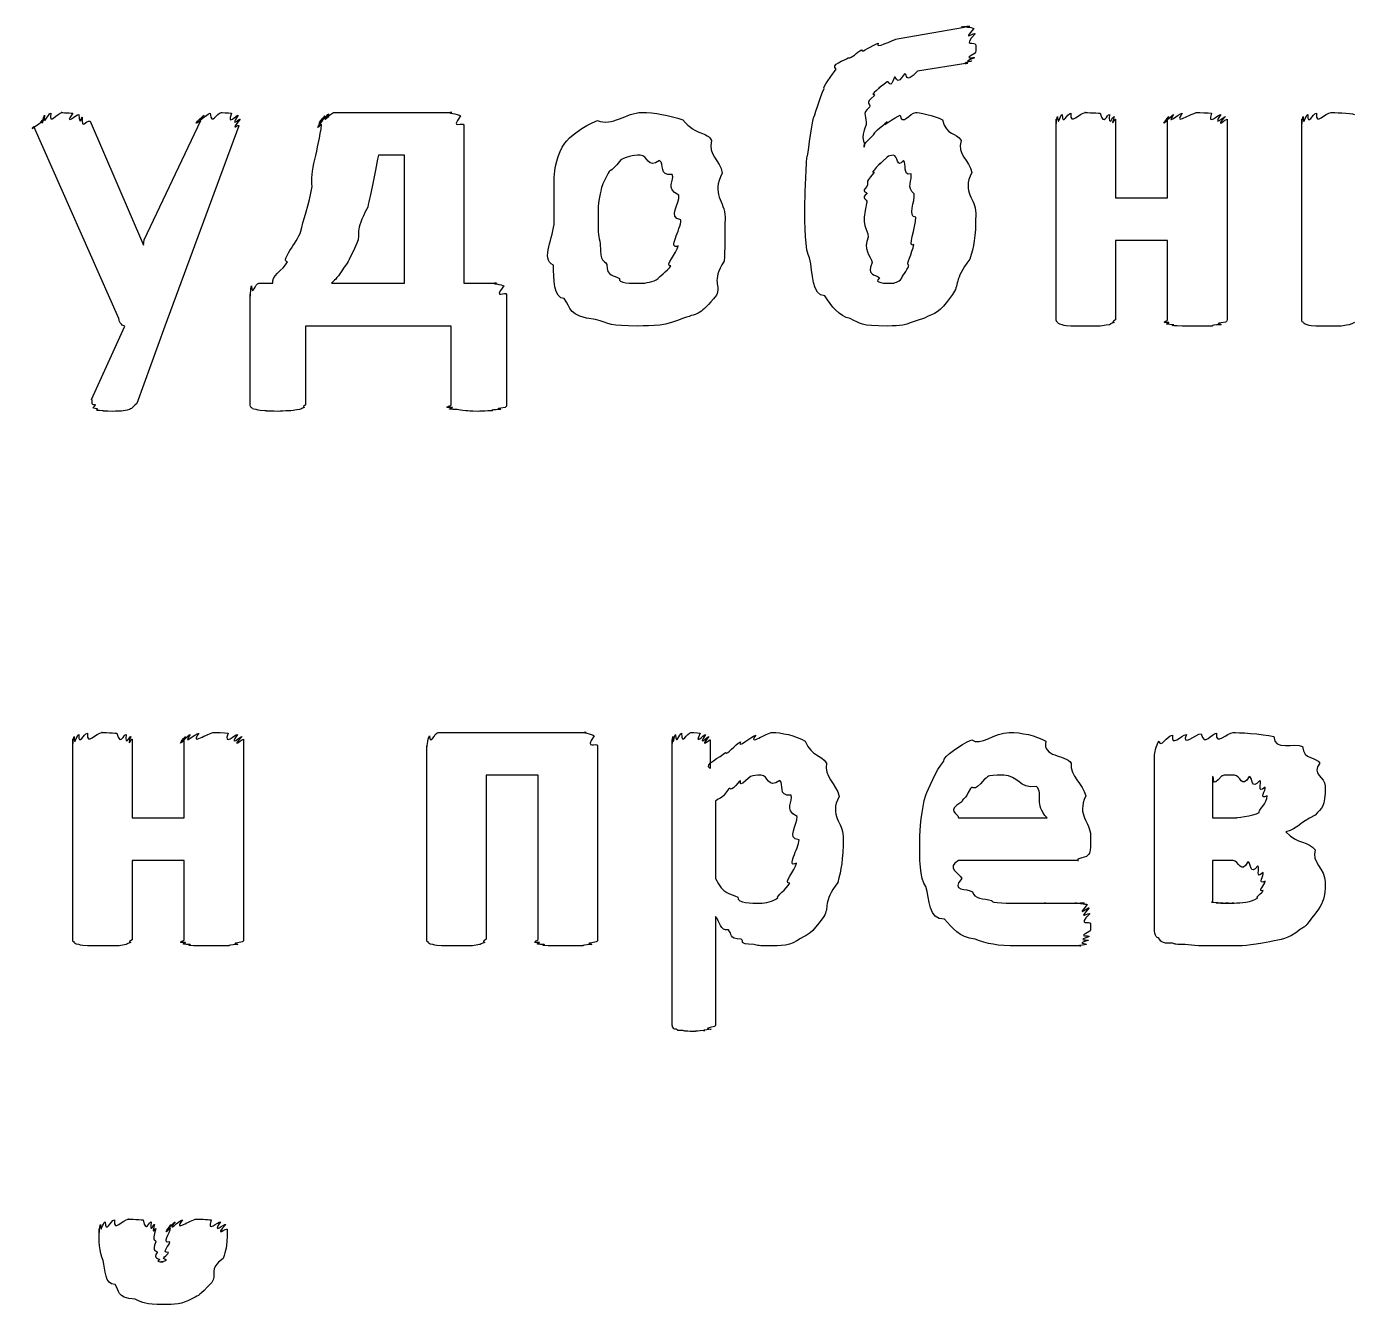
# Model space of a CAD drawing. Header units: millimetres. Extents: x 25 to 190, y 204 to 253.
# Drawn here: x 77.37 to 88.3, y 216.66 to 227.22 of the extents above; entities that cross this region are included whole.
import ezdxf

# ---------------------------------------------------------------- set-up
doc = ezdxf.new("R2010")
doc.units = ezdxf.units.MM
doc.layers.get('0').update_dxf_attribs({"linetype": 'CONTINUOUS'})

msp = doc.modelspace()

# ---------------------------------------------------------------- linework, layer by layer
at = {"color": 0}
for p, q in [((84.5799, 227.116), (85.12, 227.21)), ((85.1475, 226.912), (84.734, 226.846)), ((79.9098, 226.504), (80.8852, 226.504)), ((85.8781, 224.795), (85.8781, 226.449)), ((86.3685, 226.449), (86.3685, 225.799)), ((86.7985, 225.799), (86.7985, 226.449)), ((87.2892, 226.449), (87.2892, 224.795)), ((87.9066, 224.795), (87.9066, 226.449)), ((78.1346, 224.801), (77.4347, 226.388)), ((77.8979, 226.432), (78.3389, 225.407)), ((78.3442, 225.451), (78.8127, 226.438)), ((79.127, 226.394), (78.5153, 224.74)), ((80.9847, 226.399), (80.9847, 225.093)), ((80.494, 226.151), (80.2792, 226.151)), ((80.494, 225.093), (80.494, 226.151)), ((86.3685, 225.799), (86.7985, 225.799)), ((82.7786, 225.617), (82.7786, 225.617)), ((83.1427, 225.638), (83.1427, 225.638)), ((84.7178, 225.638), (84.7178, 225.638)), ((85.2138, 225.672), (85.2138, 225.672)), ((78.3389, 225.407), (78.3442, 225.451)), ((86.7985, 225.446), (86.3685, 225.446)), ((86.3685, 225.446), (86.3685, 224.79)), ((86.7985, 224.79), (86.7985, 225.446)), ((79.2925, 225.093), (79.4082, 225.093)), ((79.8932, 225.093), (80.494, 225.093)), ((80.9847, 225.093), (81.2546, 225.093)), ((79.2208, 224.095), (79.2208, 224.999)), ((81.3375, 224.999), (81.3375, 224.095)), ((77.9089, 224.134), (78.1844, 224.74)), ((78.5153, 224.74), (78.2835, 224.101)), ((80.88, 224.74), (79.678, 224.74)), ((79.678, 224.74), (79.678, 224.09)), ((80.88, 224.09), (80.88, 224.74)), ((77.7543, 219.673), (77.7543, 221.327)), ((78.2451, 221.327), (78.2451, 220.676)), ((78.6751, 220.676), (78.6751, 221.327)), ((79.1655, 221.327), (79.1655, 219.673)), ((80.7724, 221.382), (81.9961, 221.382)), ((82.707, 218.973), (82.707, 221.321)), ((83.0213, 221.321), (83.0213, 221.084)), ((80.6785, 219.673), (80.6785, 221.272)), ((82.0896, 221.272), (82.0896, 219.673)), ((86.6895, 219.8), (86.6895, 221.2)), ((81.5993, 221.029), (81.1692, 221.029)), ((81.1692, 221.029), (81.1692, 219.673)), ((81.5993, 219.673), (81.5993, 221.029)), ((87.1693, 221.018), (87.1693, 220.676)), ((83.0654, 220.814), (83.0654, 220.175)), ((87.6212, 220.858), (87.6212, 220.858)), ((78.2451, 220.676), (78.6751, 220.676)), ((85.0706, 220.676), (85.8037, 220.676)), ((87.1693, 220.676), (87.3675, 220.676)), ((83.7544, 220.494), (83.7544, 220.494)), ((84.1181, 220.522), (84.1181, 220.522)), ((86.1617, 220.527), (86.1617, 220.467)), ((78.6751, 220.323), (78.2451, 220.323)), ((78.2451, 220.323), (78.2451, 219.668)), ((78.6751, 219.668), (78.6751, 220.323)), ((86.057, 220.323), (85.0706, 220.323)), ((87.34, 220.323), (87.1693, 220.323)), ((87.1693, 220.323), (87.1693, 219.982)), ((87.6046, 220.153), (87.6046, 220.153)), ((88.1006, 220.147), (88.1006, 220.147)), ((83.0654, 219.861), (83.0654, 218.973)), ((79.0303, 217.278), (79.0303, 217.278))]:
    msp.add_line(p, q, dxfattribs=at)
for points in [[(85.12, 227.21), (85.0512, 227.212), (85.1531, 227.215), (85.1641, 227.215)], [(85.1641, 227.215), (85.0773, 227.212), (85.1888, 227.21), (85.1972, 227.198)], [(84.4091, 227.077), (84.376, 227.018), (84.5164, 227.105), (84.5799, 227.116)], [(85.1972, 227.198), (85.0925, 227.077), (85.2082, 227.177), (85.2082, 227.154)], [(85.2082, 227.154), (85.0953, 227.033), (85.2138, 227.101), (85.2138, 227.061)], [(84.1608, 226.956), (84.1911, 226.948), (84.2299, 227.003), (84.2712, 227.022)], [(84.2712, 227.022), (84.2726, 226.989), (84.3566, 227.062), (84.4091, 227.077)], [(85.2082, 226.995), (85.0925, 226.934), (85.2054, 226.967), (85.2029, 226.956)], [(85.2138, 227.061), (85.2138, 226.967), (85.211, 227.013), (85.2082, 226.995)], [(84.0617, 226.862), (84.008, 226.901), (84.128, 226.934), (84.1608, 226.956)], [(85.1807, 226.929), (85.0664, 226.897), (85.1613, 226.915), (85.1475, 226.912)], [(85.2029, 226.956), (85.0844, 226.912), (85.1916, 226.935), (85.1807, 226.929)], [(83.9625, 226.702), (83.9417, 226.702), (84.0285, 226.821), (84.0617, 226.862)], [(84.5414, 226.796), (84.5083, 226.687), (84.4984, 226.771), (84.4808, 226.757)], [(84.624, 226.824), (84.5552, 226.709), (84.5661, 226.807), (84.5414, 226.796)], [(84.734, 226.846), (84.6183, 226.725), (84.6571, 226.83), (84.624, 226.824)], [(83.8743, 226.46), (83.8757, 226.452), (83.9294, 226.636), (83.9625, 226.702)], [(84.4254, 226.713), (84.3167, 226.625), (84.3897, 226.671), (84.376, 226.642)], [(84.4808, 226.757), (84.3538, 226.661), (84.4434, 226.731), (84.4254, 226.713)], [(84.376, 226.642), (84.2878, 226.57), (84.3485, 226.584), (84.3372, 226.548)], [(77.4347, 226.388), (77.3726, 226.334), (77.512, 226.434), (77.512, 226.449)], [(77.512, 226.449), (77.4898, 226.363), (77.5148, 226.474), (77.5229, 226.482)], [(77.5229, 226.482), (77.5077, 226.379), (77.5504, 226.494), (77.5727, 226.499)], [(77.5727, 226.499), (77.5561, 226.386), (77.6291, 226.504), (77.6661, 226.504)], [(77.6661, 226.504), (77.6291, 226.504), (77.7325, 226.501), (77.7543, 226.499)], [(77.7543, 226.499), (77.6732, 226.383), (77.7931, 226.494), (77.8041, 226.488)], [(77.8041, 226.488), (77.8164, 226.372), (77.8274, 226.476), (77.8316, 226.465)], [(77.8316, 226.465), (77.8274, 226.352), (77.8605, 226.446), (77.8979, 226.432)], [(78.8127, 226.438), (78.7164, 226.368), (78.8293, 226.478), (78.8402, 226.482)], [(78.8402, 226.482), (78.7382, 226.379), (78.8681, 226.494), (78.8899, 226.499)], [(78.8899, 226.499), (78.9009, 226.386), (78.9421, 226.504), (78.9838, 226.504)], [(78.9838, 226.504), (78.9739, 226.504), (79.0444, 226.501), (79.0663, 226.499)], [(79.0663, 226.499), (79.0222, 226.379), (79.1104, 226.489), (79.1214, 226.482)], [(79.1214, 226.482), (79.0444, 226.363), (79.1379, 226.463), (79.1379, 226.449)], [(79.1379, 226.449), (79.0444, 226.334), (79.1337, 226.416), (79.127, 226.394)], [(79.8216, 226.443), (79.7415, 226.361), (79.8297, 226.468), (79.8382, 226.476)], [(79.8382, 226.476), (79.7609, 226.374), (79.8601, 226.489), (79.871, 226.493)], [(79.871, 226.493), (79.7828, 226.386), (79.8946, 226.504), (79.9098, 226.504)], [(80.8852, 226.504), (80.8302, 226.504), (80.9378, 226.494), (80.9569, 226.476)], [(80.9569, 226.476), (80.8662, 226.352), (80.9847, 226.435), (80.9847, 226.399)], [(82.0896, 226.438), (82.2082, 226.386), (82.3323, 226.504), (82.4537, 226.504)], [(82.4537, 226.504), (82.5609, 226.504), (82.6809, 226.483), (82.7952, 226.443)], [(83.8193, 226.135), (83.8274, 226.143), (83.8521, 226.363), (83.8743, 226.46)], [(84.3372, 226.548), (84.2656, 226.496), (84.3167, 226.463), (84.3097, 226.405)], [(84.4808, 226.427), (84.4091, 226.361), (84.5538, 226.471), (84.5908, 226.482)], [(84.5908, 226.482), (84.6032, 226.386), (84.6737, 226.504), (84.7178, 226.504)], [(84.7178, 226.504), (84.7316, 226.504), (84.8748, 226.483), (84.9383, 226.443)], [(85.8781, 226.449), (85.8781, 226.357), (85.8806, 226.463), (85.889, 226.471)], [(85.889, 226.471), (85.8919, 226.372), (85.9084, 226.483), (85.9275, 226.488)], [(85.9275, 226.488), (85.9289, 226.383), (85.9688, 226.499), (85.9991, 226.499)], [(85.9991, 226.499), (85.991, 226.386), (86.0721, 226.504), (86.1205, 226.504)], [(86.1205, 226.504), (86.0901, 226.504), (86.2115, 226.501), (86.2418, 226.499)], [(86.2418, 226.499), (86.2707, 226.383), (86.2997, 226.494), (86.3191, 226.488)], [(86.3191, 226.488), (86.3078, 226.372), (86.3494, 226.478), (86.3575, 226.471)], [(86.3575, 226.471), (86.3215, 226.361), (86.3685, 226.46), (86.3685, 226.449)], [(86.7985, 226.449), (86.7269, 226.361), (86.8013, 226.467), (86.8094, 226.471)], [(86.8094, 226.471), (86.7406, 226.372), (86.8288, 226.483), (86.8482, 226.488)], [(86.8482, 226.488), (86.7777, 226.383), (86.8895, 226.499), (86.9199, 226.499)], [(86.9199, 226.499), (86.8398, 226.386), (86.9943, 226.504), (87.0465, 226.504)], [(87.0465, 226.504), (87.0574, 226.504), (87.1319, 226.501), (87.1622, 226.499)], [(87.1622, 226.499), (87.1195, 226.383), (87.2201, 226.494), (87.2395, 226.488)], [(87.2395, 226.488), (87.1569, 226.372), (87.2698, 226.478), (87.2779, 226.471)], [(87.2779, 226.471), (87.1707, 226.357), (87.2892, 226.456), (87.2892, 226.449)], [(87.9066, 226.449), (87.9066, 226.357), (87.909, 226.463), (87.9175, 226.471)], [(87.9175, 226.471), (87.9203, 226.372), (87.9369, 226.483), (87.956, 226.488)], [(87.956, 226.488), (87.9574, 226.383), (87.9972, 226.499), (88.0276, 226.499)], [(88.0276, 226.499), (88.0195, 226.386), (88.1006, 226.504), (88.1489, 226.504)], [(88.1489, 226.504), (88.1627, 226.504), (88.3087, 226.499), (88.3419, 226.488)], [(79.7334, 225.892), (79.7084, 226.004), (79.7885, 226.206), (79.8103, 226.405)], [(79.8103, 226.405), (79.7348, 226.334), (79.8174, 226.432), (79.8216, 226.443)], [(81.8197, 226.251), (81.8526, 226.297), (81.9711, 226.394), (82.0896, 226.438)], [(82.7952, 226.443), (82.9109, 226.308), (82.991, 226.35), (83.0322, 226.272)], [(84.3097, 226.405), (84.2546, 226.261), (84.3001, 226.284), (84.2931, 226.217)], [(84.3813, 226.333), (84.3386, 226.308), (84.4476, 226.401), (84.4808, 226.427)], [(84.9383, 226.443), (84.9739, 226.306), (85.0512, 226.345), (85.0925, 226.272)], [(81.7316, 225.969), (81.7316, 226.022), (81.7605, 226.173), (81.8197, 226.251)], [(83.0322, 226.272), (82.9952, 226.158), (83.1053, 226.109), (83.1204, 226.003)], [(84.2931, 226.217), (84.2768, 226.24), (84.3509, 226.3), (84.3813, 226.333)], [(85.0925, 226.272), (85.0554, 226.158), (85.1613, 226.11), (85.1807, 226.008)], [(80.2792, 226.151), (80.2488, 225.982), (80.2199, 225.838), (80.191, 225.721)], [(82.4424, 226.151), (82.3778, 226.151), (82.3267, 226.138), (82.2826, 226.113)], [(82.6022, 226.107), (82.5031, 226.033), (82.5045, 226.151), (82.4424, 226.151)], [(83.8027, 225.738), (83.8027, 225.783), (83.808, 226.013), (83.8193, 226.135)], [(84.4808, 226.135), (84.3538, 226.011), (84.4434, 226.107), (84.4254, 226.085)], [(84.5358, 226.151), (84.5083, 226.151), (84.4984, 226.146), (84.4808, 226.135)], [(84.6183, 226.107), (84.5591, 226.033), (84.569, 226.151), (84.5358, 226.151)], [(82.2826, 226.113), (82.1754, 225.982), (82.2067, 226.049), (82.1778, 226.003)], [(82.707, 225.991), (82.5913, 225.977), (82.6463, 226.081), (82.6022, 226.107)], [(84.4254, 226.085), (84.3167, 225.967), (84.3883, 226.035), (84.3703, 226.003)], [(84.679, 225.997), (84.6074, 225.977), (84.6434, 226.081), (84.6183, 226.107)], [(85.1807, 226.008), (85.0953, 225.838), (85.2138, 225.796), (85.2138, 225.672)], [(81.7316, 225.606), (81.7316, 225.684), (81.7316, 225.859), (81.7316, 225.969)], [(82.1778, 226.003), (82.1171, 225.887), (82.1256, 225.898), (82.1118, 225.831)], [(82.7624, 225.82), (82.6424, 225.878), (82.732, 225.943), (82.707, 225.991)], [(83.1204, 226.003), (83.0241, 225.828), (83.1427, 225.774), (83.1427, 225.638)], [(84.3703, 226.003), (84.2836, 225.904), (84.3372, 225.936), (84.3153, 225.892)], [(84.7065, 225.831), (84.6363, 225.883), (84.6928, 225.949), (84.679, 225.997)], [(79.6396, 225.523), (79.6533, 225.6), (79.707, 225.749), (79.7334, 225.892)], [(82.1118, 225.831), (82.091, 225.757), (82.0953, 225.701), (82.0953, 225.627)], [(82.7786, 225.617), (82.6643, 225.633), (82.7733, 225.757), (82.7624, 225.82)], [(84.3153, 225.892), (84.2617, 225.843), (84.3153, 225.854), (84.3153, 225.831)], [(84.3153, 225.831), (84.2617, 225.799), (84.3153, 225.787), (84.3153, 225.765)], [(84.7178, 225.638), (84.6473, 225.644), (84.7136, 225.772), (84.7065, 225.831)], [(80.191, 225.721), (80.0763, 225.512), (80.1356, 225.504), (80.1028, 225.424)], [(83.8412, 225.302), (83.8027, 225.358), (83.8027, 225.572), (83.8027, 225.738)], [(84.3153, 225.765), (84.2617, 225.548), (84.3181, 225.557), (84.3262, 225.473)], [(81.7259, 225.242), (81.613, 225.298), (81.7316, 225.469), (81.7316, 225.606)], [(82.0953, 225.627), (82.091, 225.492), (82.1009, 225.484), (82.1118, 225.418)], [(82.7567, 225.402), (82.6643, 225.364), (82.7786, 225.539), (82.7786, 225.617)], [(83.1427, 225.638), (83.1427, 225.442), (83.1398, 225.385), (83.137, 225.275)], [(84.7012, 225.413), (84.6473, 225.375), (84.7178, 225.557), (84.7178, 225.638)], [(85.2138, 225.672), (85.2138, 225.457), (85.1972, 225.404), (85.1641, 225.291)], [(79.5295, 225.269), (79.466, 225.28), (79.6064, 225.424), (79.6396, 225.523)], [(84.3262, 225.473), (84.2768, 225.379), (84.3442, 225.319), (84.3594, 225.264)], [(80.1028, 225.424), (80.0104, 225.232), (80.0336, 225.276), (79.998, 225.225)], [(82.1118, 225.418), (82.1133, 225.247), (82.1408, 225.298), (82.1669, 225.247)], [(82.6961, 225.236), (82.6382, 225.236), (82.7458, 225.338), (82.7567, 225.402)], [(84.6624, 225.242), (84.6296, 225.239), (84.6928, 225.346), (84.7012, 225.413)], [(79.4082, 225.093), (79.3888, 225.144), (79.4921, 225.203), (79.5295, 225.269)], [(81.8141, 224.966), (81.7273, 224.967), (81.7259, 225.134), (81.7259, 225.242)], [(82.1669, 225.247), (82.1641, 225.148), (82.2276, 225.16), (82.2717, 225.132)], [(83.137, 225.275), (83.0213, 225.107), (83.1152, 225.074), (83.0711, 224.994)], [(83.9682, 224.988), (83.8577, 224.99), (83.8701, 225.177), (83.8412, 225.302)], [(84.3594, 225.264), (84.3058, 225.151), (84.394, 225.166), (84.4201, 225.137)], [(84.6018, 225.132), (84.5965, 225.144), (84.6473, 225.194), (84.6624, 225.242)], [(85.1641, 225.291), (85.029, 225.115), (85.0829, 225.083), (85.0209, 224.999)], [(79.998, 225.225), (79.9402, 225.133), (79.9289, 225.133), (79.8932, 225.093)], [(82.5913, 225.132), (82.5832, 225.144), (82.6699, 225.192), (82.6961, 225.236)], [(84.4201, 225.137), (84.3566, 225.093), (84.4765, 225.093), (84.5136, 225.093)], [(79.2208, 224.999), (79.2208, 224.949), (79.2233, 225.06), (79.2318, 225.071)], [(79.2318, 225.071), (79.2385, 224.975), (79.2621, 225.093), (79.2925, 225.093)], [(81.2546, 225.093), (81.1939, 225.093), (81.3043, 225.085), (81.3153, 225.071)], [(81.3153, 225.071), (81.219, 224.949), (81.3375, 225.035), (81.3375, 224.999)], [(82.2717, 225.132), (82.2523, 225.093), (82.3708, 225.093), (82.4371, 225.093)], [(82.4371, 225.093), (82.495, 225.093), (82.5472, 225.105), (82.5913, 225.132)], [(84.5136, 225.093), (84.5439, 225.093), (84.5757, 225.105), (84.6018, 225.132)], [(82.073, 224.795), (81.8444, 224.817), (81.872, 224.892), (81.8141, 224.966)], [(83.0711, 224.994), (82.9331, 224.828), (82.9359, 224.85), (82.8008, 224.806)], [(84.1774, 224.801), (84.0853, 224.82), (84.0232, 224.903), (83.9682, 224.988)], [(85.0209, 224.999), (84.9051, 224.831), (84.8801, 224.853), (84.7894, 224.806)], [(82.8008, 224.806), (82.6643, 224.74), (82.5419, 224.74), (82.4205, 224.74)], [(84.7894, 224.806), (84.6074, 224.74), (84.5993, 224.74), (84.486, 224.74)], [(78.1512, 224.762), (78.1431, 224.765), (78.1375, 224.786), (78.1346, 224.801)], [(78.1844, 224.74), (78.1625, 224.743), (78.1625, 224.751), (78.1512, 224.762)], [(82.4205, 224.74), (82.1944, 224.74), (82.1902, 224.758), (82.073, 224.795)], [(84.486, 224.74), (84.2574, 224.74), (84.2656, 224.759), (84.1774, 224.801)], [(85.889, 224.773), (85.8781, 224.769), (85.8781, 224.787), (85.8781, 224.795)], [(85.9275, 224.751), (85.8919, 224.754), (85.8957, 224.765), (85.889, 224.773)], [(85.9991, 224.74), (85.9289, 224.743), (85.9455, 224.747), (85.9275, 224.751)], [(86.1205, 224.74), (85.991, 224.74), (86.0323, 224.74), (85.9991, 224.74)], [(86.2418, 224.74), (86.2087, 224.74), (86.1716, 224.74), (86.1205, 224.74)], [(86.3191, 224.751), (86.2707, 224.743), (86.275, 224.743), (86.2418, 224.74)], [(86.3575, 224.768), (86.3078, 224.754), (86.3367, 224.758), (86.3191, 224.751)], [(86.3685, 224.79), (86.3215, 224.765), (86.3646, 224.774), (86.3575, 224.768)], [(86.8094, 224.768), (86.7269, 224.765), (86.7985, 224.782), (86.7985, 224.79)], [(86.8482, 224.751), (86.7406, 224.754), (86.8165, 224.764), (86.8094, 224.768)], [(86.9199, 224.74), (86.7777, 224.743), (86.8659, 224.747), (86.8482, 224.751)], [(87.0465, 224.74), (86.9583, 224.74), (86.9527, 224.74), (86.9199, 224.74)], [(87.1622, 224.74), (87.0574, 224.74), (87.0934, 224.74), (87.0465, 224.74)], [(87.2395, 224.751), (87.1195, 224.743), (87.1954, 224.743), (87.1622, 224.74)], [(87.2779, 224.773), (87.1569, 224.754), (87.2575, 224.758), (87.2395, 224.751)], [(87.2892, 224.795), (87.2892, 224.769), (87.285, 224.78), (87.2779, 224.773)], [(87.9175, 224.773), (87.9066, 224.769), (87.9066, 224.787), (87.9066, 224.795)], [(87.9507, 224.751), (87.9203, 224.754), (87.9242, 224.765), (87.9175, 224.773)], [(88.0223, 224.74), (87.9531, 224.743), (87.9683, 224.747), (87.9507, 224.751)], [(88.1324, 224.74), (88.0124, 224.74), (88.0512, 224.74), (88.0223, 224.74)], [(88.2315, 224.74), (88.0967, 224.74), (88.1726, 224.74), (88.1324, 224.74)], [(88.2978, 224.751), (88.2661, 224.743), (88.2565, 224.743), (88.2315, 224.74)], [(88.3419, 224.768), (88.3035, 224.751), (88.3158, 224.754), (88.2978, 224.751)], [(77.942, 224.09), (77.8937, 224.083), (77.9307, 224.116), (77.9089, 224.134)], [(77.9582, 224.057), (77.8937, 224.057), (77.942, 224.076), (77.942, 224.09)], [(78.0023, 224.04), (77.9156, 224.043), (77.9695, 224.05), (77.9582, 224.057)], [(78.0852, 224.035), (77.9558, 224.035), (78.0246, 224.037), (78.0023, 224.04)], [(78.2228, 224.051), (78.1692, 224.035), (78.1473, 224.035), (78.0852, 224.035)], [(78.2835, 224.101), (78.2313, 224.057), (78.256, 224.062), (78.2228, 224.051)], [(79.2318, 224.068), (79.2208, 224.065), (79.2208, 224.084), (79.2208, 224.095)], [(79.2702, 224.051), (79.2346, 224.05), (79.2385, 224.061), (79.2318, 224.068)], [(79.3418, 224.04), (79.2716, 224.043), (79.2882, 224.048), (79.2702, 224.051)], [(79.4575, 224.035), (79.3309, 224.035), (79.3708, 224.037), (79.3418, 224.04)], [(79.557, 224.04), (79.4191, 224.035), (79.4978, 224.035), (79.4575, 224.035)], [(79.6286, 224.051), (79.5913, 224.043), (79.586, 224.044), (79.557, 224.04)], [(79.6671, 224.068), (79.6286, 224.05), (79.6466, 224.055), (79.6286, 224.051)], [(79.678, 224.09), (79.6424, 224.061), (79.6742, 224.072), (79.6671, 224.068)], [(80.8909, 224.068), (80.797, 224.061), (80.88, 224.079), (80.88, 224.09)], [(80.9293, 224.051), (80.8108, 224.05), (80.8976, 224.061), (80.8909, 224.068)], [(81.001, 224.04), (80.9653, 224.043), (80.9473, 224.048), (80.9293, 224.051)], [(81.1057, 224.035), (81.0246, 224.035), (81.0299, 224.037), (81.001, 224.04)], [(81.2161, 224.04), (81.1086, 224.035), (81.1498, 224.035), (81.1057, 224.035)], [(81.2878, 224.051), (81.1678, 224.043), (81.2451, 224.044), (81.2161, 224.04)], [(81.3262, 224.068), (81.2052, 224.05), (81.3058, 224.055), (81.2878, 224.051)], [(81.3375, 224.095), (81.3375, 224.065), (81.3333, 224.076), (81.3262, 224.068)], [(77.7543, 221.327), (77.7543, 221.234), (77.7572, 221.341), (77.7656, 221.349)], [(77.7656, 221.349), (77.7681, 221.25), (77.7847, 221.361), (77.8041, 221.365)], [(77.8041, 221.365), (77.8055, 221.26), (77.8454, 221.376), (77.8757, 221.376)], [(77.8757, 221.376), (77.8676, 221.263), (77.9487, 221.382), (77.997, 221.382)], [(77.997, 221.382), (77.9667, 221.382), (78.0881, 221.379), (78.1184, 221.376)], [(78.1184, 221.376), (78.1473, 221.26), (78.1763, 221.372), (78.1953, 221.365)], [(78.1953, 221.365), (78.1844, 221.25), (78.2257, 221.356), (78.2341, 221.349)], [(78.2341, 221.349), (78.1981, 221.239), (78.2451, 221.338), (78.2451, 221.327)], [(78.6751, 221.327), (78.6035, 221.239), (78.6776, 221.345), (78.686, 221.349)], [(78.686, 221.349), (78.6172, 221.25), (78.7054, 221.361), (78.7245, 221.365)], [(78.7245, 221.365), (78.6543, 221.26), (78.7658, 221.376), (78.7961, 221.376)], [(78.7961, 221.376), (78.7164, 221.263), (78.8705, 221.382), (78.9231, 221.382)], [(78.9231, 221.382), (78.934, 221.382), (79.0085, 221.379), (79.0388, 221.376)], [(79.0388, 221.376), (78.9961, 221.26), (79.0967, 221.372), (79.1161, 221.365)], [(79.1161, 221.365), (79.0332, 221.25), (79.1464, 221.356), (79.1545, 221.349)], [(79.1545, 221.349), (79.0469, 221.234), (79.1655, 221.333), (79.1655, 221.327)], [(80.6785, 221.272), (80.6785, 221.228), (80.6856, 221.335), (80.7007, 221.354)], [(80.7007, 221.354), (80.7117, 221.263), (80.742, 221.382), (80.7724, 221.382)], [(81.9961, 221.382), (81.9383, 221.382), (82.0469, 221.372), (82.0621, 221.354)], [(82.0621, 221.354), (81.9711, 221.228), (82.0896, 221.307), (82.0896, 221.272)], [(82.707, 221.321), (82.707, 221.239), (82.7084, 221.345), (82.7126, 221.349)], [(82.7126, 221.349), (82.714, 221.25), (82.7236, 221.361), (82.7345, 221.365)], [(82.7345, 221.365), (82.7401, 221.26), (82.7648, 221.376), (82.7842, 221.376)], [(82.7842, 221.376), (82.78, 221.263), (82.8312, 221.382), (82.8615, 221.382)], [(82.8615, 221.382), (82.8421, 221.382), (82.9194, 221.379), (82.9388, 221.376)], [(82.9388, 221.376), (82.8795, 221.26), (82.9716, 221.372), (82.9829, 221.365)], [(82.9829, 221.365), (82.9056, 221.25), (83.0061, 221.356), (83.0104, 221.349)], [(83.0104, 221.349), (82.9165, 221.234), (83.0213, 221.332), (83.0213, 221.321)], [(83.2693, 221.305), (83.2432, 221.239), (83.3547, 221.349), (83.396, 221.36)], [(83.396, 221.36), (83.3272, 221.263), (83.4856, 221.382), (83.5339, 221.382)], [(83.5339, 221.382), (83.6002, 221.382), (83.7297, 221.357), (83.8041, 221.31)], [(83.8041, 221.31), (83.8648, 221.172), (83.9364, 221.205), (83.9805, 221.128)], [(84.9492, 221.145), (84.945, 221.184), (85.0882, 221.28), (85.1807, 221.321)], [(85.1807, 221.321), (85.247, 221.263), (85.375, 221.382), (85.4893, 221.382)], [(85.4893, 221.382), (85.5955, 221.382), (85.707, 221.357), (85.7924, 221.31)], [(85.7924, 221.31), (85.7649, 221.172), (85.9469, 221.205), (86.0019, 221.128)], [(86.6895, 221.2), (86.6895, 221.19), (86.7022, 221.284), (86.7283, 221.31)], [(86.7283, 221.31), (86.7406, 221.245), (86.7904, 221.356), (86.8384, 221.36)], [(86.8384, 221.36), (86.8246, 221.252), (86.9128, 221.365), (86.9541, 221.365)], [(86.9541, 221.365), (86.9061, 221.257), (87.0342, 221.371), (87.0754, 221.371)], [(87.0754, 221.371), (87.1044, 221.26), (87.1583, 221.376), (87.2024, 221.376)], [(87.2024, 221.376), (87.1926, 221.263), (87.2917, 221.382), (87.34, 221.382)], [(87.34, 221.382), (87.3689, 221.382), (87.5799, 221.371), (87.6762, 221.349)], [(87.6762, 221.349), (87.6776, 221.223), (87.8498, 221.302), (87.9133, 221.266)], [(83.0213, 221.084), (82.9606, 221.117), (83.1067, 221.179), (83.148, 221.216)], [(83.148, 221.216), (83.1592, 221.19), (83.228, 221.283), (83.2693, 221.305)], [(87.9133, 221.266), (87.9242, 221.15), (88.0262, 221.184), (88.0565, 221.128)], [(83.9805, 221.128), (83.9555, 221.018), (84.0631, 220.959), (84.0853, 220.853)], [(84.8004, 220.864), (84.8198, 220.911), (84.8857, 221.067), (84.9492, 221.145)], [(86.0019, 221.128), (85.9924, 221.018), (86.0972, 220.96), (86.1233, 220.858)], [(88.0565, 221.128), (87.9821, 221.04), (88.1006, 221.01), (88.1006, 220.941)], [(83.3519, 221.018), (83.2252, 220.897), (83.2926, 220.997), (83.2637, 220.979)], [(83.4401, 221.029), (83.4016, 221.029), (83.3808, 221.025), (83.3519, 221.018)], [(83.5946, 220.985), (83.4926, 220.911), (83.5021, 221.029), (83.4401, 221.029)], [(83.6884, 220.864), (83.5738, 220.853), (83.6344, 220.955), (83.5946, 220.985)], [(85.2854, 220.996), (85.1807, 220.871), (85.2029, 220.952), (85.1697, 220.919)], [(85.4452, 221.029), (85.2717, 221.029), (85.3324, 221.018), (85.2854, 220.996)], [(85.7155, 220.935), (85.5694, 220.911), (85.5666, 221.029), (85.4452, 221.029)], [(87.2465, 221.023), (87.1485, 220.908), (87.1911, 221.021), (87.1693, 221.018)], [(87.351, 221.029), (87.2105, 221.029), (87.2793, 221.026), (87.2465, 221.023)], [(87.4723, 221.018), (87.413, 220.911), (87.3979, 221.029), (87.351, 221.029)], [(87.5605, 220.985), (87.4832, 220.897), (87.5083, 221.01), (87.4723, 221.018)], [(87.6046, 220.93), (87.5273, 220.866), (87.5827, 220.97), (87.5605, 220.985)], [(83.1702, 220.913), (83.1, 220.809), (83.1014, 220.854), (83.0654, 220.814)], [(83.2637, 220.979), (83.166, 220.864), (83.2033, 220.942), (83.1702, 220.913)], [(85.1697, 220.919), (85.1172, 220.809), (85.1158, 220.853), (85.0981, 220.809)], [(85.8037, 220.676), (85.6904, 220.787), (85.7772, 220.872), (85.7155, 220.935)], [(87.6212, 220.858), (87.5453, 220.822), (87.6155, 220.908), (87.6046, 220.93)], [(88.1006, 220.941), (88.1006, 220.756), (88.0731, 220.764), (88.0181, 220.698)], [(83.7378, 220.687), (83.6221, 220.749), (83.7131, 220.811), (83.6884, 220.864)], [(84.0853, 220.853), (83.9996, 220.69), (84.1181, 220.639), (84.1181, 220.522)], [(84.7506, 220.494), (84.7506, 220.573), (84.7672, 220.754), (84.8004, 220.864)], [(85.0981, 220.809), (84.963, 220.723), (85.0706, 220.723), (85.0706, 220.676)], [(86.1233, 220.858), (86.0432, 220.694), (86.1617, 220.645), (86.1617, 220.527)], [(87.5552, 220.72), (87.5453, 220.738), (87.6212, 220.799), (87.6212, 220.858)], [(83.7544, 220.494), (83.6401, 220.503), (83.7487, 220.624), (83.7378, 220.687)], [(87.3675, 220.676), (87.34, 220.676), (87.5111, 220.69), (87.5552, 220.72)], [(88.0181, 220.698), (87.872, 220.628), (87.8815, 220.589), (87.7757, 220.561)], [(87.7757, 220.561), (87.872, 220.456), (87.963, 220.485), (88.0181, 220.412)], [(83.7325, 220.302), (83.6401, 220.253), (83.7544, 220.428), (83.7544, 220.494)], [(84.1181, 220.522), (84.1181, 220.315), (84.1029, 220.255), (84.074, 220.141)], [(84.8004, 220.109), (84.7506, 220.172), (84.7506, 220.347), (84.7506, 220.494)], [(86.1617, 220.467), (86.1617, 220.368), (86.1508, 220.379), (86.1289, 220.357)], [(86.1289, 220.357), (85.9991, 220.323), (86.082, 220.323), (86.057, 220.323)], [(88.0181, 220.412), (87.9821, 220.313), (88.1006, 220.253), (88.1006, 220.147)], [(83.6771, 220.136), (83.614, 220.132), (83.7212, 220.242), (83.7325, 220.302)], [(85.0706, 220.323), (84.963, 220.268), (85.0787, 220.219), (85.0981, 220.175)], [(87.4614, 220.313), (87.4063, 220.205), (87.3869, 220.323), (87.34, 220.323)], [(87.5439, 220.279), (87.4723, 220.191), (87.4945, 220.304), (87.4614, 220.313)], [(87.588, 220.224), (87.5164, 220.161), (87.5661, 220.264), (87.5439, 220.279)], [(87.6046, 220.153), (87.5344, 220.121), (87.5993, 220.205), (87.588, 220.224)], [(83.0654, 220.175), (83.1261, 220.039), (83.1882, 220.056), (83.2474, 220.02)], [(83.578, 220.015), (83.5628, 220.029), (83.651, 220.084), (83.6771, 220.136)], [(84.074, 220.141), (83.9445, 219.974), (84.0094, 219.938), (83.9583, 219.861)], [(84.9545, 219.838), (84.8198, 219.838), (84.836, 220.001), (84.8004, 220.109)], [(85.0981, 220.175), (85, 220.066), (85.1447, 220.097), (85.1863, 220.065)], [(87.588, 220.075), (87.5344, 220.062), (87.6046, 220.122), (87.6046, 220.153)], [(88.1006, 220.147), (88.1006, 220.004), (88.0816, 219.987), (88.0456, 219.921)], [(83.2474, 220.02), (83.2432, 219.971), (83.366, 219.971), (83.4291, 219.971)], [(83.4291, 219.971), (83.4817, 219.971), (83.5367, 219.984), (83.578, 220.015)], [(85.1863, 220.065), (85.1987, 220.004), (85.2798, 220.011), (85.3461, 219.993)], [(87.4614, 219.982), (87.4723, 219.984), (87.522, 220), (87.5439, 220.015)], [(87.5439, 220.015), (87.5164, 220.018), (87.5799, 220.053), (87.588, 220.075)], [(85.3461, 219.993), (85.3309, 219.971), (85.4922, 219.971), (85.5885, 219.971)], [(85.5885, 219.971), (85.6216, 219.971), (85.7331, 219.971), (85.7924, 219.971)], [(85.7924, 219.971), (85.7388, 219.971), (85.9, 219.971), (85.9413, 219.971)], [(85.9413, 219.971), (85.9413, 219.971), (86.0199, 219.971), (86.046, 219.971)], [(86.046, 219.971), (85.9966, 219.971), (86.0972, 219.971), (86.1124, 219.971)], [(86.1124, 219.971), (86.0213, 219.971), (86.13, 219.966), (86.1342, 219.96)], [(86.1342, 219.96), (86.0323, 219.841), (86.1466, 219.946), (86.1508, 219.932)], [(86.1508, 219.932), (86.0407, 219.817), (86.1565, 219.905), (86.1565, 219.883)], [(87.1693, 219.982), (87.1418, 219.978), (87.1982, 219.979), (87.2134, 219.976)], [(87.2134, 219.976), (87.1707, 219.974), (87.2423, 219.974), (87.2575, 219.971)], [(87.2575, 219.971), (87.1996, 219.971), (87.2864, 219.971), (87.3016, 219.971)], [(87.3016, 219.971), (87.23, 219.971), (87.3305, 219.971), (87.3457, 219.971)], [(87.3457, 219.971), (87.2878, 219.971), (87.4282, 219.974), (87.4614, 219.982)], [(88.0456, 219.921), (87.9133, 219.753), (87.963, 219.8), (87.8967, 219.756)], [(83.1702, 219.75), (83.1, 219.739), (83.1014, 219.819), (83.0654, 219.861)], [(83.9583, 219.861), (83.8426, 219.702), (83.8426, 219.723), (83.7653, 219.679)], [(85.2082, 219.673), (85.0731, 219.691), (85.0237, 219.764), (84.9545, 219.838)], [(86.1565, 219.883), (86.0432, 219.772), (86.1617, 219.833), (86.1617, 219.8)], [(86.1617, 219.8), (86.1617, 219.717), (86.1589, 219.757), (86.1565, 219.739)], [(86.7227, 219.684), (86.6895, 219.687), (86.6895, 219.747), (86.6895, 219.8)], [(77.7656, 219.651), (77.7543, 219.647), (77.7543, 219.665), (77.7543, 219.673)], [(78.2451, 219.668), (78.1981, 219.643), (78.2408, 219.653), (78.2341, 219.645)], [(78.686, 219.645), (78.6035, 219.643), (78.6751, 219.659), (78.6751, 219.668)], [(79.1655, 219.673), (79.1655, 219.647), (79.1616, 219.658), (79.1545, 219.651)], [(80.6898, 219.651), (80.6785, 219.647), (80.6785, 219.665), (80.6785, 219.673)], [(81.1692, 219.673), (81.1223, 219.643), (81.165, 219.653), (81.1583, 219.645)], [(81.6102, 219.645), (81.5277, 219.643), (81.5993, 219.662), (81.5993, 219.673)], [(82.0896, 219.673), (82.0896, 219.647), (82.0857, 219.658), (82.0787, 219.651)], [(83.275, 219.673), (83.1702, 219.676), (83.2058, 219.72), (83.1702, 219.75)], [(83.3797, 219.629), (83.239, 219.636), (83.3106, 219.654), (83.275, 219.673)], [(83.7653, 219.679), (83.6884, 219.618), (83.6002, 219.618), (83.5007, 219.618)], [(85.5557, 219.618), (85.3902, 219.618), (85.3073, 219.636), (85.2082, 219.673)], [(86.1508, 219.695), (86.0365, 219.658), (86.148, 219.673), (86.1452, 219.662)], [(86.1565, 219.739), (86.0407, 219.684), (86.1536, 219.709), (86.1508, 219.695)], [(86.8384, 219.64), (86.7364, 219.636), (86.7473, 219.658), (86.7227, 219.684)], [(87.8967, 219.756), (87.781, 219.665), (87.7454, 219.676), (87.6434, 219.651)], [(77.8041, 219.629), (77.7681, 219.632), (77.7723, 219.643), (77.7656, 219.651)], [(77.8757, 219.618), (77.8055, 219.621), (77.8221, 219.625), (77.8041, 219.629)], [(77.997, 219.618), (77.8676, 219.618), (77.9089, 219.618), (77.8757, 219.618)], [(78.1184, 219.618), (78.0852, 219.618), (78.0479, 219.618), (77.997, 219.618)], [(78.1953, 219.629), (78.1473, 219.621), (78.1512, 219.621), (78.1184, 219.618)], [(78.2341, 219.645), (78.1844, 219.632), (78.2133, 219.636), (78.1953, 219.629)], [(78.7245, 219.629), (78.6172, 219.632), (78.6927, 219.641), (78.686, 219.645)], [(78.7961, 219.618), (78.6543, 219.621), (78.7425, 219.625), (78.7245, 219.629)], [(78.9231, 219.618), (78.8349, 219.618), (78.8293, 219.618), (78.7961, 219.618)], [(79.0388, 219.618), (78.934, 219.618), (78.97, 219.618), (78.9231, 219.618)], [(79.1161, 219.629), (78.9961, 219.621), (79.072, 219.621), (79.0388, 219.618)], [(79.1545, 219.651), (79.0332, 219.632), (79.1337, 219.636), (79.1161, 219.629)], [(80.7283, 219.629), (80.6923, 219.632), (80.6965, 219.643), (80.6898, 219.651)], [(80.7999, 219.618), (80.7297, 219.621), (80.7462, 219.625), (80.7283, 219.629)], [(80.9212, 219.618), (80.7918, 219.618), (80.833, 219.618), (80.7999, 219.618)], [(81.0369, 219.618), (81.0052, 219.618), (80.9681, 219.618), (80.9212, 219.618)], [(81.1142, 219.629), (81.0673, 219.621), (81.0701, 219.621), (81.0369, 219.618)], [(81.1583, 219.645), (81.1086, 219.632), (81.1361, 219.636), (81.1142, 219.629)], [(81.6487, 219.629), (81.5414, 219.632), (81.6169, 219.641), (81.6102, 219.645)], [(81.7259, 219.618), (81.5785, 219.621), (81.6666, 219.625), (81.6487, 219.629)], [(81.8473, 219.618), (81.7619, 219.618), (81.7591, 219.618), (81.7259, 219.618)], [(81.963, 219.618), (81.8582, 219.618), (81.8942, 219.618), (81.8473, 219.618)], [(82.0402, 219.629), (81.9203, 219.621), (81.9961, 219.621), (81.963, 219.618)], [(82.0787, 219.651), (81.9573, 219.632), (82.0579, 219.636), (82.0402, 219.629)], [(83.5007, 219.618), (83.4263, 219.618), (83.4154, 219.621), (83.3797, 219.629)], [(85.7705, 219.618), (85.5998, 219.618), (85.6326, 219.618), (85.5557, 219.618)], [(85.9469, 219.618), (85.8492, 219.618), (85.8365, 219.618), (85.7705, 219.618)], [(86.0735, 219.618), (85.9525, 219.618), (85.9977, 219.618), (85.9469, 219.618)], [(86.1289, 219.629), (86.0185, 219.618), (86.1067, 219.618), (86.0735, 219.618)], [(86.1452, 219.662), (86.0294, 219.636), (86.1356, 219.64), (86.1289, 219.629)], [(86.9431, 219.629), (86.8246, 219.629), (86.8743, 219.636), (86.8384, 219.64)], [(87.0536, 219.618), (87.0119, 219.621), (86.9791, 219.625), (86.9431, 219.629)], [(87.1693, 219.618), (87.0892, 219.618), (87.0934, 219.618), (87.0536, 219.618)], [(87.2906, 219.618), (87.1664, 219.618), (87.2091, 219.618), (87.1693, 219.618)], [(87.6434, 219.651), (87.4614, 219.618), (87.4254, 219.618), (87.2906, 219.618)], [(82.7126, 218.946), (82.707, 218.943), (82.707, 218.962), (82.707, 218.973)], [(82.7401, 218.929), (82.7183, 218.928), (82.7193, 218.938), (82.7126, 218.946)], [(82.7952, 218.918), (82.743, 218.917), (82.7539, 218.922), (82.7401, 218.929)], [(82.8834, 218.912), (82.7913, 218.912), (82.8202, 218.915), (82.7952, 218.918)], [(82.9716, 218.918), (82.8615, 218.912), (82.9194, 218.912), (82.8834, 218.912)], [(83.027, 218.929), (82.9084, 218.917), (82.9966, 218.918), (82.9716, 218.918)], [(83.0545, 218.951), (82.9345, 218.928), (83.0407, 218.933), (83.027, 218.929)], [(83.0654, 218.973), (83.0626, 218.946), (83.0612, 218.959), (83.0545, 218.951)], [(77.972, 217.278), (77.972, 217.202), (77.9748, 217.305), (77.9833, 217.317)], [(78.0052, 217.019), (77.972, 217.092), (77.972, 217.182), (77.972, 217.278)], [(77.9833, 217.317), (77.9861, 217.224), (78.0023, 217.334), (78.0217, 217.339)], [(78.0217, 217.339), (78.0274, 217.235), (78.0687, 217.351), (78.099, 217.355)], [(78.099, 217.355), (78.0891, 217.242), (78.1706, 217.361), (78.2147, 217.361)], [(78.2147, 217.361), (78.1844, 217.361), (78.3057, 217.358), (78.3361, 217.355)], [(78.3361, 217.355), (78.3608, 217.235), (78.3869, 217.346), (78.402, 217.339)], [(78.402, 217.339), (78.3911, 217.224), (78.4257, 217.328), (78.4296, 217.317)], [(78.4296, 217.317), (78.402, 217.206), (78.4408, 217.297), (78.4408, 217.284)], [(78.4408, 217.284), (78.402, 217.151), (78.4408, 217.206), (78.4408, 217.173)], [(78.5619, 217.289), (78.4821, 217.206), (78.5633, 217.308), (78.5675, 217.317)], [(78.5566, 217.173), (78.4821, 217.154), (78.5619, 217.248), (78.5619, 217.289)], [(78.5675, 217.317), (78.4931, 217.224), (78.5855, 217.334), (78.6007, 217.339)], [(78.6007, 217.339), (78.5234, 217.235), (78.6349, 217.351), (78.6613, 217.355)], [(78.6613, 217.355), (78.5784, 217.242), (78.7287, 217.361), (78.777, 217.361)], [(78.777, 217.361), (78.7947, 217.361), (78.8681, 217.358), (78.898, 217.355)], [(78.898, 217.355), (78.8568, 217.235), (78.9563, 217.346), (78.9753, 217.339)], [(78.9753, 217.339), (78.898, 217.224), (79.0113, 217.328), (79.0194, 217.317)], [(79.0194, 217.317), (78.9122, 217.202), (79.0303, 217.292), (79.0303, 217.278)], [(79.0303, 217.278), (79.0303, 217.103), (79.0194, 217.113), (78.9975, 217.036)], [(78.4408, 217.173), (78.4049, 217.085), (78.4475, 217.11), (78.4518, 217.085)], [(78.5453, 217.085), (78.4793, 217.085), (78.5566, 217.14), (78.5566, 217.173)], [(78.4518, 217.085), (78.4158, 217.033), (78.4655, 217.038), (78.4737, 217.025)], [(78.529, 217.025), (78.4684, 217.033), (78.5414, 217.059), (78.5453, 217.085)], [(78.1043, 216.82), (78.0161, 216.82), (78.0274, 216.942), (78.0052, 217.019)], [(78.4737, 217.025), (78.431, 217.008), (78.4902, 217.008), (78.5012, 217.008)], [(78.5012, 217.008), (78.4532, 217.008), (78.5206, 217.013), (78.529, 217.025)], [(78.9975, 217.036), (78.8719, 216.953), (78.9478, 216.895), (78.9037, 216.837)], [(78.9037, 216.837), (78.788, 216.721), (78.8098, 216.738), (78.7439, 216.705)], [(78.2697, 216.699), (78.1043, 216.713), (78.1484, 216.768), (78.1043, 216.82)], [(78.5012, 216.655), (78.3537, 216.655), (78.3361, 216.669), (78.2697, 216.699)], [(78.7439, 216.705), (78.6557, 216.655), (78.5964, 216.655), (78.5012, 216.655)]]:
    msp.add_open_spline(points, degree=3, dxfattribs=at)

doc.saveas('drawing.dxf')
